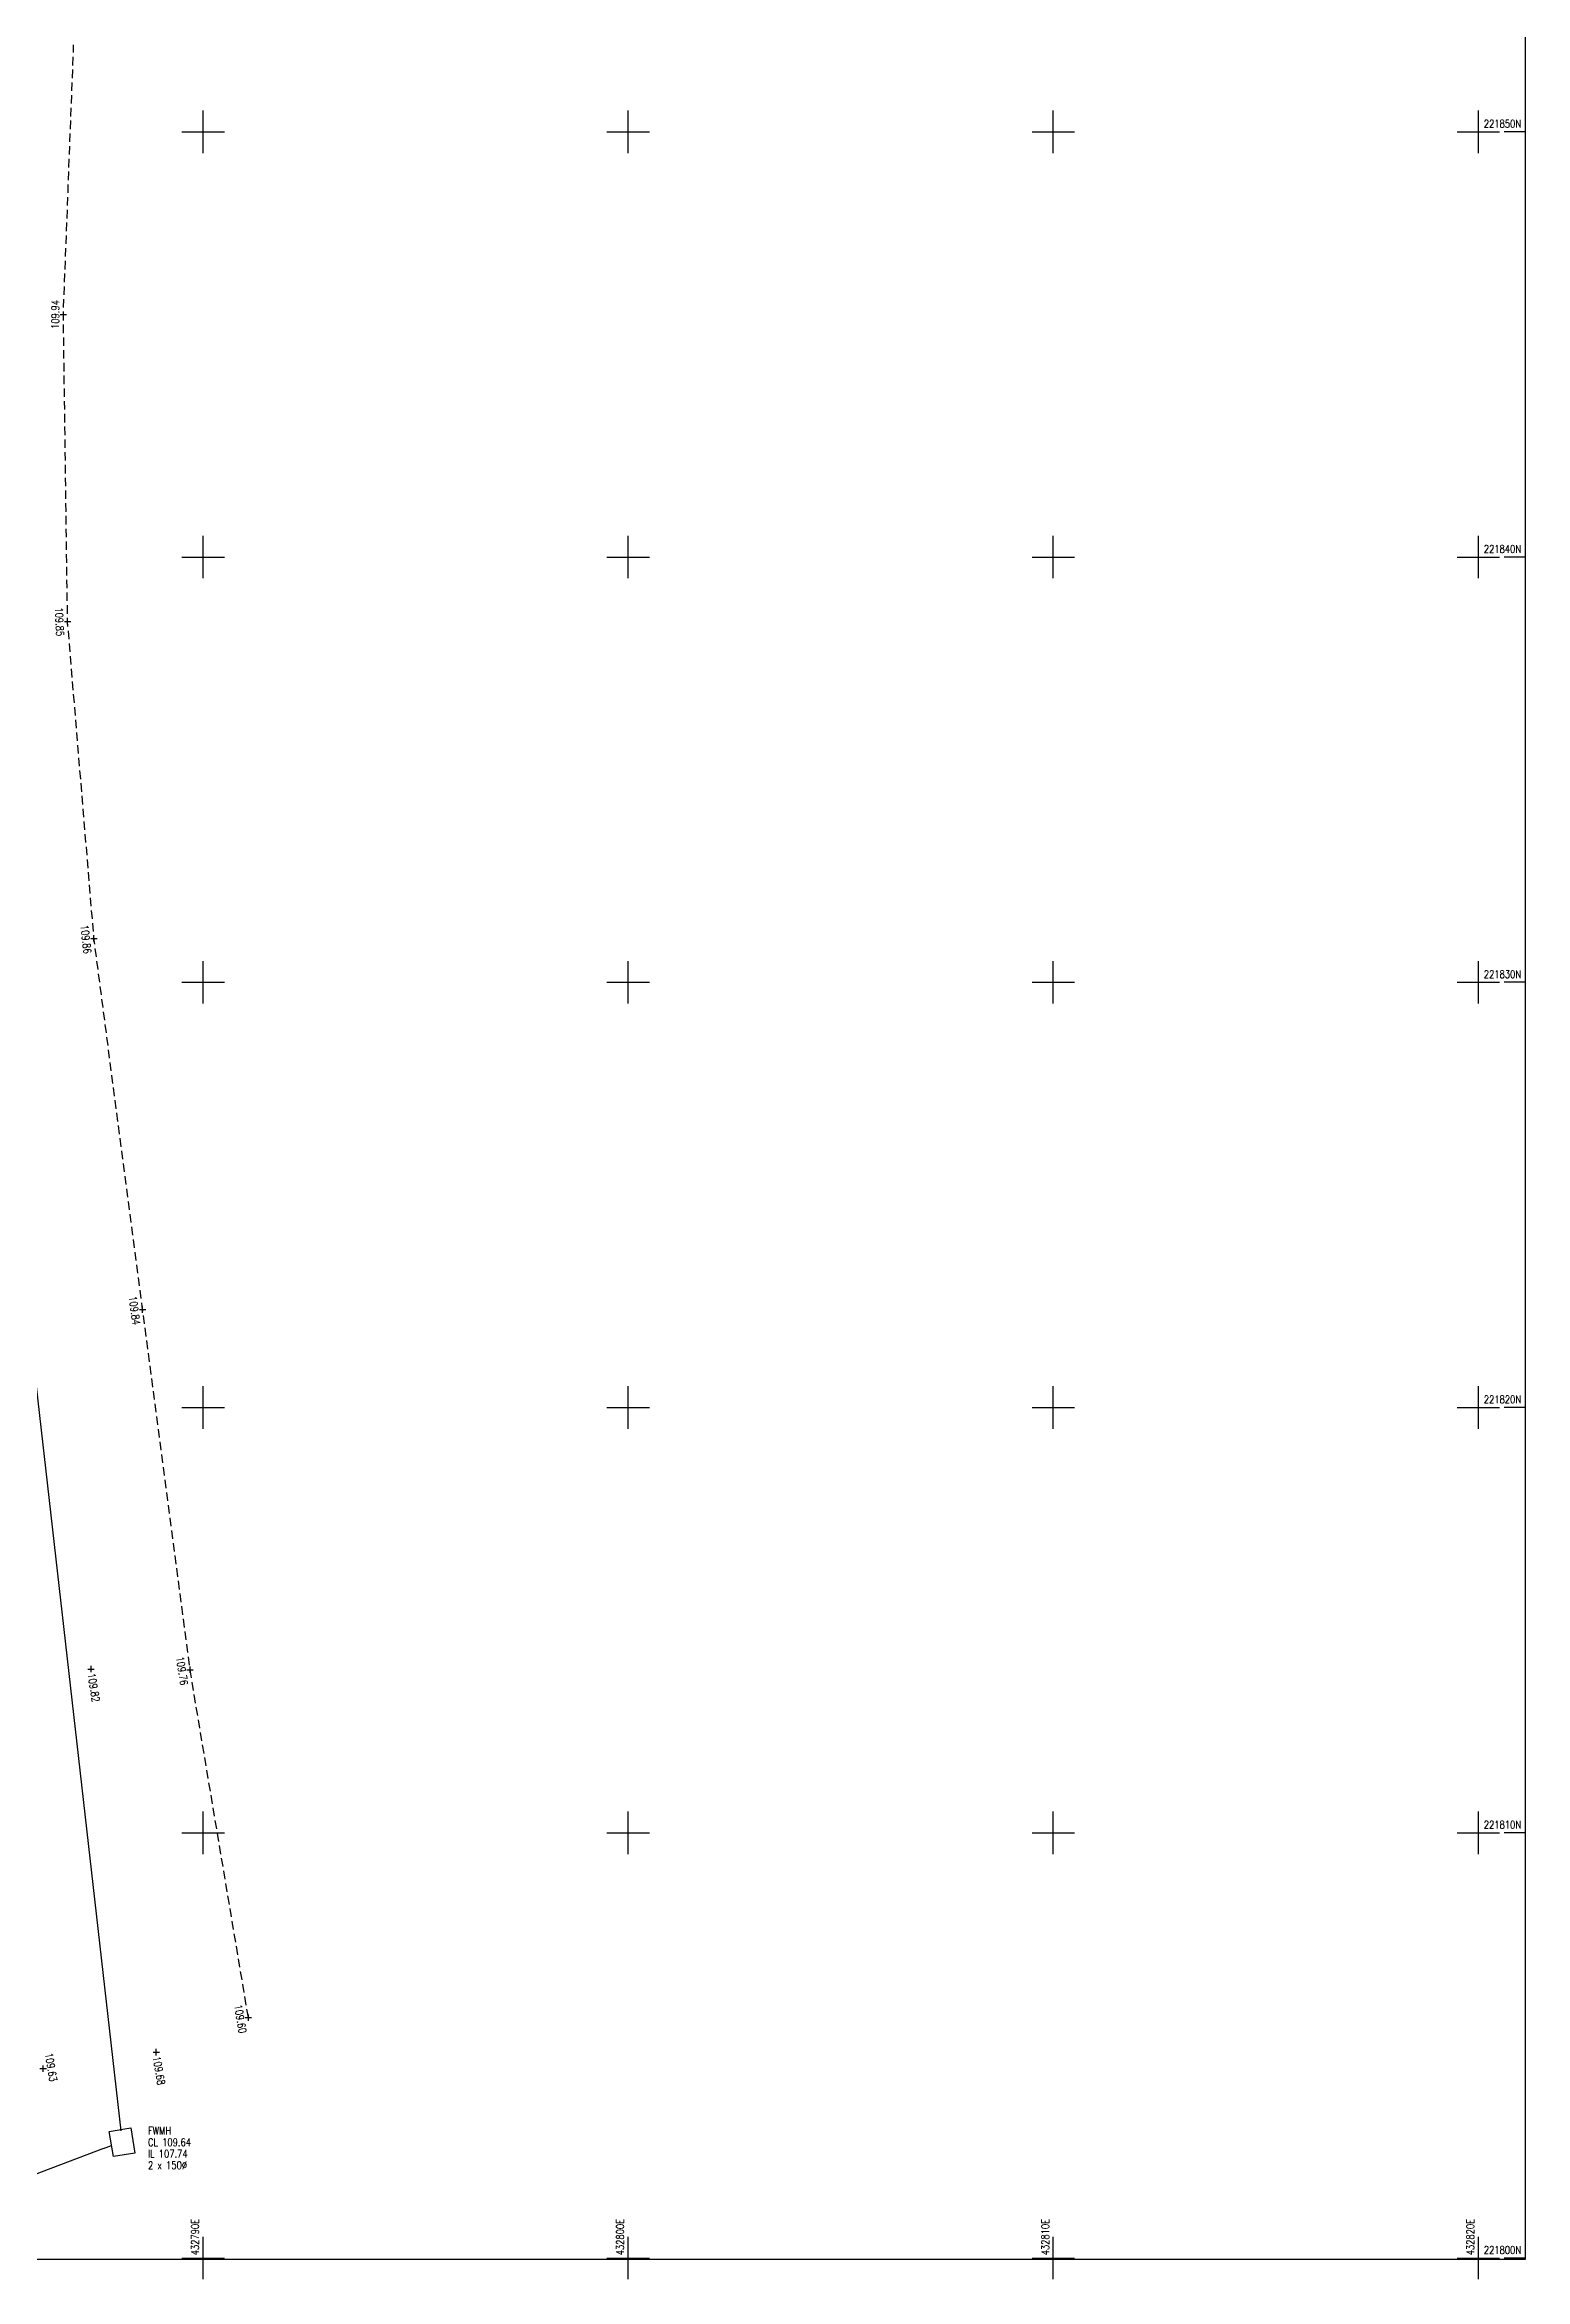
# Model space of a CAD drawing. Extents: x 432717 to 432821, y 221800 to 221881.
# Drawn here: x 432786.3 to 432821.1, y 221799.5 to 221852 of the extents above; entities that cross this region are included whole.
import ezdxf
from ezdxf.enums import TextEntityAlignment as Align

# ---------------------------------------------------------------- set-up
doc = ezdxf.new("R2010")
doc.units = 0
doc.header["$LTSCALE"] = 0.1
doc.linetypes.add('Dashed', pattern=[3, 2, -1])
doc.layers.get('0').update_dxf_attribs({"linetype": 'CONTINUOUS'})
for name, color, linetype in [('SV_$_Grid', 7, 'CONTINUOUS'), ('SV_Drainage Text', 132, 'CONTINUOUS'), ('SV_Misc Text', 7, 'CONTINUOUS'), ('SV_Road Channels', 2, 'CONTINUOUS'), ('SV_Road Levels', 7, 'CONTINUOUS'), ('SV_Street Furniture', 9, 'CONTINUOUS')]:
    doc.layers.add(name, color=color, linetype=linetype)
doc.styles.add('Default', font='ROMANS__.TTF', dxfattribs={"width": 0.8})
doc.linetypes.add('Arrow Dashed', pattern='A,1,-1,2,-1,2,-1,[52,markers.shx,S=0.25,R=0,X=0,Y=0],-1,2,-1,2,-1,1', length=16)

# ---------------------------------------------------------------- blocks, each defined once
blk = doc.blocks.new('PT_PLUS')
at = {"color": 0, "linetype": 'CONTINUOUS', "flags": 128}
for points in [[(-0.5, 0, 0), (0.5, 0, 0)], [(0, -0.5, 0), (0, 0.5, 0)]]:
    blk.add_polyline3d(points, dxfattribs=at)
blk = doc.blocks.new('ARROW FOUL')
at = {"color": 32, "linetype": 'CONTINUOUS', "flags": 128}
for points in [[(0.144394, 0, 0), (0, 0, 0)], [(0.144394, 0, 0), (1.383377, 0, 0)], [(2.063735, 0, 0), (1.383377, 0.093452, 0)], [(1.383377, -0.089226, 0), (1.383377, 0.093452, 0)], [(1.383377, -0.089226, 0), (2.063735, 0, 0)]]:
    blk.add_polyline3d(points, dxfattribs=at)

msp = doc.modelspace()

# ---------------------------------------------------------------- linework, layer by layer
at = {"layer": 'SV_$_Grid', "color": 7, "linetype": 'CONTINUOUS', "flags": 128}
msp.add_polyline3d([(432717.307774, 221799.962952, 0), (432717.307774, 221880.642948, 0), (432821.1047, 221880.642948, 0), (432821.1047, 221799.962952, 0)], close=True, dxfattribs=at)
for points in [[(432790, 221849.5, 0), (432790, 221850.5, 0)], [(432800, 221849.5, 0), (432800, 221850.5, 0)], [(432810, 221849.5, 0), (432810, 221850.5, 0)], [(432820, 221849.5, 0), (432820, 221850.5, 0)], [(432789.5, 221850, 0), (432790.5, 221850, 0)], [(432799.5, 221850, 0), (432800.5, 221850, 0)], [(432809.5, 221850, 0), (432810.5, 221850, 0)], [(432819.5, 221850, 0), (432820.5, 221850, 0)], [(432821.1047, 221850, 0), (432820.6047, 221850, 0)], [(432790, 221839.5, 0), (432790, 221840.5, 0)], [(432800, 221839.5, 0), (432800, 221840.5, 0)], [(432810, 221839.5, 0), (432810, 221840.5, 0)], [(432820, 221839.5, 0), (432820, 221840.5, 0)], [(432789.5, 221840, 0), (432790.5, 221840, 0)], [(432799.5, 221840, 0), (432800.5, 221840, 0)], [(432809.5, 221840, 0), (432810.5, 221840, 0)], [(432819.5, 221840, 0), (432820.5, 221840, 0)], [(432821.1047, 221840, 0), (432820.6047, 221840, 0)], [(432790, 221829.5, 0), (432790, 221830.5, 0)], [(432800, 221829.5, 0), (432800, 221830.5, 0)], [(432810, 221829.5, 0), (432810, 221830.5, 0)], [(432820, 221829.5, 0), (432820, 221830.5, 0)], [(432789.5, 221830, 0), (432790.5, 221830, 0)], [(432799.5, 221830, 0), (432800.5, 221830, 0)], [(432809.5, 221830, 0), (432810.5, 221830, 0)], [(432819.5, 221830, 0), (432820.5, 221830, 0)], [(432821.1047, 221830, 0), (432820.6047, 221830, 0)], [(432790, 221819.5, 0), (432790, 221820.5, 0)], [(432800, 221819.5, 0), (432800, 221820.5, 0)], [(432810, 221819.5, 0), (432810, 221820.5, 0)], [(432820, 221819.5, 0), (432820, 221820.5, 0)], [(432789.5, 221820, 0), (432790.5, 221820, 0)], [(432799.5, 221820, 0), (432800.5, 221820, 0)], [(432809.5, 221820, 0), (432810.5, 221820, 0)], [(432819.5, 221820, 0), (432820.5, 221820, 0)], [(432821.1047, 221820, 0), (432820.6047, 221820, 0)], [(432790, 221809.5, 0), (432790, 221810.5, 0)], [(432800, 221809.5, 0), (432800, 221810.5, 0)], [(432810, 221809.5, 0), (432810, 221810.5, 0)], [(432820, 221809.5, 0), (432820, 221810.5, 0)], [(432789.5, 221810, 0), (432790.5, 221810, 0)], [(432799.5, 221810, 0), (432800.5, 221810, 0)], [(432809.5, 221810, 0), (432810.5, 221810, 0)], [(432819.5, 221810, 0), (432820.5, 221810, 0)], [(432821.1047, 221810, 0), (432820.6047, 221810, 0)], [(432790, 221799.5, 0), (432790, 221800.5, 0)], [(432790, 221799.962952, 0), (432790, 221800.462952, 0)], [(432800, 221799.5, 0), (432800, 221800.5, 0)], [(432800, 221799.962952, 0), (432800, 221800.462952, 0)], [(432810, 221799.5, 0), (432810, 221800.5, 0)], [(432810, 221799.962952, 0), (432810, 221800.462952, 0)], [(432820, 221799.5, 0), (432820, 221800.5, 0)], [(432820, 221799.962952, 0), (432820, 221800.462952, 0)], [(432789.5, 221800, 0), (432790.5, 221800, 0)], [(432799.5, 221800, 0), (432800.5, 221800, 0)], [(432809.5, 221800, 0), (432810.5, 221800, 0)], [(432819.5, 221800, 0), (432820.5, 221800, 0)], [(432821.1047, 221800, 0), (432820.6047, 221800, 0)]]:
    msp.add_polyline3d(points, dxfattribs=at)
at = {"layer": 'SV_Drainage Text', "color": 32, "linetype": 'Arrow Dashed', "flags": 128}
msp.add_polyline3d([(432783.028536, 221847.186651, 0), (432788.062532, 221802.99253, 0)], dxfattribs=at)
at = {"layer": 'SV_Road Channels', "color": 3, "linetype": 'Dashed', "flags": 128}
msp.add_polyline3d([(432791.064304, 221805.654167, 109.596869), (432789.691934, 221813.834768, 109.756219), (432788.576257, 221822.30462, 109.844841), (432787.431987, 221831.030684, 109.859857), (432786.810854, 221838.486436, 109.851978), (432786.712023, 221845.699312, 109.935637), (432786.953904, 221852.046188, 109.884083)], dxfattribs=at)
at = {"layer": 'SV_Street Furniture', "color": 9, "flags": 128}
msp.add_polyline3d([(432787.793312, 221802.97845, 109.644615), (432788.296938, 221803.059248, 109.644532), (432788.391981, 221802.466823, 109.644532), (432787.888355, 221802.386026, 109.644615)], close=True, dxfattribs=at)

# ---------------------------------------------------------------- block references
at = {"layer": 'SV_Misc Text', "linetype": 'CONTINUOUS', "xscale": 1.40581, "yscale": 1.40581, "zscale": 1.40581, "rotation": -159.349355}
msp.add_blockref('ARROW FOUL', (432787.844256, 221802.644653), dxfattribs=at)
at = {"layer": 'SV_Road Levels', "color": 3, "linetype": 'CONTINUOUS', "xscale": 0.15, "yscale": 0.15, "zscale": 0.15}
for p in [(432786.712023, 221845.699312, 109.935637), (432786.810854, 221838.486436, 109.851978), (432787.431987, 221831.030684, 109.859857), (432788.576257, 221822.30462, 109.844841), (432789.691934, 221813.834768, 109.756219), (432791.064304, 221805.654167, 109.596869), (432786.236869, 221804.455655, 109.631064)]:
    msp.add_blockref('PT_PLUS', p, dxfattribs=at)
at = {"layer": 'SV_Road Levels', "color": 7, "linetype": 'CONTINUOUS', "xscale": 0.15, "yscale": 0.15, "zscale": 0.15}
for p in [(432787.362127, 221813.848738, 109.820338), (432788.898191, 221804.841308, 109.682166)]:
    msp.add_blockref('PT_PLUS', p, dxfattribs=at)

# ---------------------------------------------------------------- texts
at = {"layer": 'SV_$_Grid', "color": 7, "style": 'Default', "width": 0.8}
for s, p in [('221850N', (432821.0047, 221850.1)), ('221840N', (432821.0047, 221840.1)), ('221830N', (432821.0047, 221830.1)), ('221820N', (432821.0047, 221820.1)), ('221810N', (432821.0047, 221810.1)), ('221800N', (432821.0047, 221800.1))]:
    msp.add_text(s, height=0.18, dxfattribs=at).set_placement(p, align=Align.RIGHT)
for s, p in [('432790E', (432789.9, 221800.062952)), ('432800E', (432799.9, 221800.062952)), ('432810E', (432809.9, 221800.062952)), ('432820E', (432819.9, 221800.062952))]:
    msp.add_text(s, height=0.18, rotation=90, dxfattribs=at).set_placement(p)
at = {"layer": 'SV_Drainage Text', "style": 'Default', "width": 0.8}
for s, p in [('FWMH', (432788.702441, 221802.902961, 109.644615)), ('CL 109.64', (432788.702441, 221802.632961, 109.644615)), ('IL 107.74', (432788.702441, 221802.362961, 109.644615)), ('2 x 150Ø', (432788.702441, 221802.092961, 109.644615))]:
    msp.add_text(s, height=0.18, dxfattribs=at).set_placement(p)
at = {"layer": 'SV_Road Levels', "color": 3, "style": 'Default', "width": 0.8}
for s, rotation, p in [('109.94', 89.301258, (432786.612031, 221845.700532, 109.935637)), ('109.63', -80.607025, (432786.335528, 221804.471976, 109.631064))]:
    msp.add_text(s, height=0.18, rotation=rotation, dxfattribs=at).set_placement(p, align=Align.CENTER)
for s, rotation, p in [('109.85', -87.226354, (432786.710971, 221838.481597, 109.851978)), ('109.86', -83.88351, (432787.332557, 221831.020029, 109.859857)), ('109.84', -82.512651, (432788.477109, 221822.291589, 109.844841)), ('109.76', -81.486402, (432789.593036, 221813.819963, 109.756219)), ('109.60', -80.476796, (432790.965682, 221805.637622, 109.596869))]:
    msp.add_text(s, height=0.18, rotation=rotation, dxfattribs=at).set_placement(p, align=Align.TOP_CENTER)
at = {"layer": 'SV_Road Levels', "color": 7, "style": 'Default', "width": 0.8}
for s, p in [('109.82', (432787.280361, 221813.73335, 109.820338)), ('109.68', (432788.816425, 221804.725921, 109.682166))]:
    msp.add_text(s, height=0.18, rotation=-80.322276, dxfattribs=at).set_placement(p)

doc.saveas('drawing.dxf')
